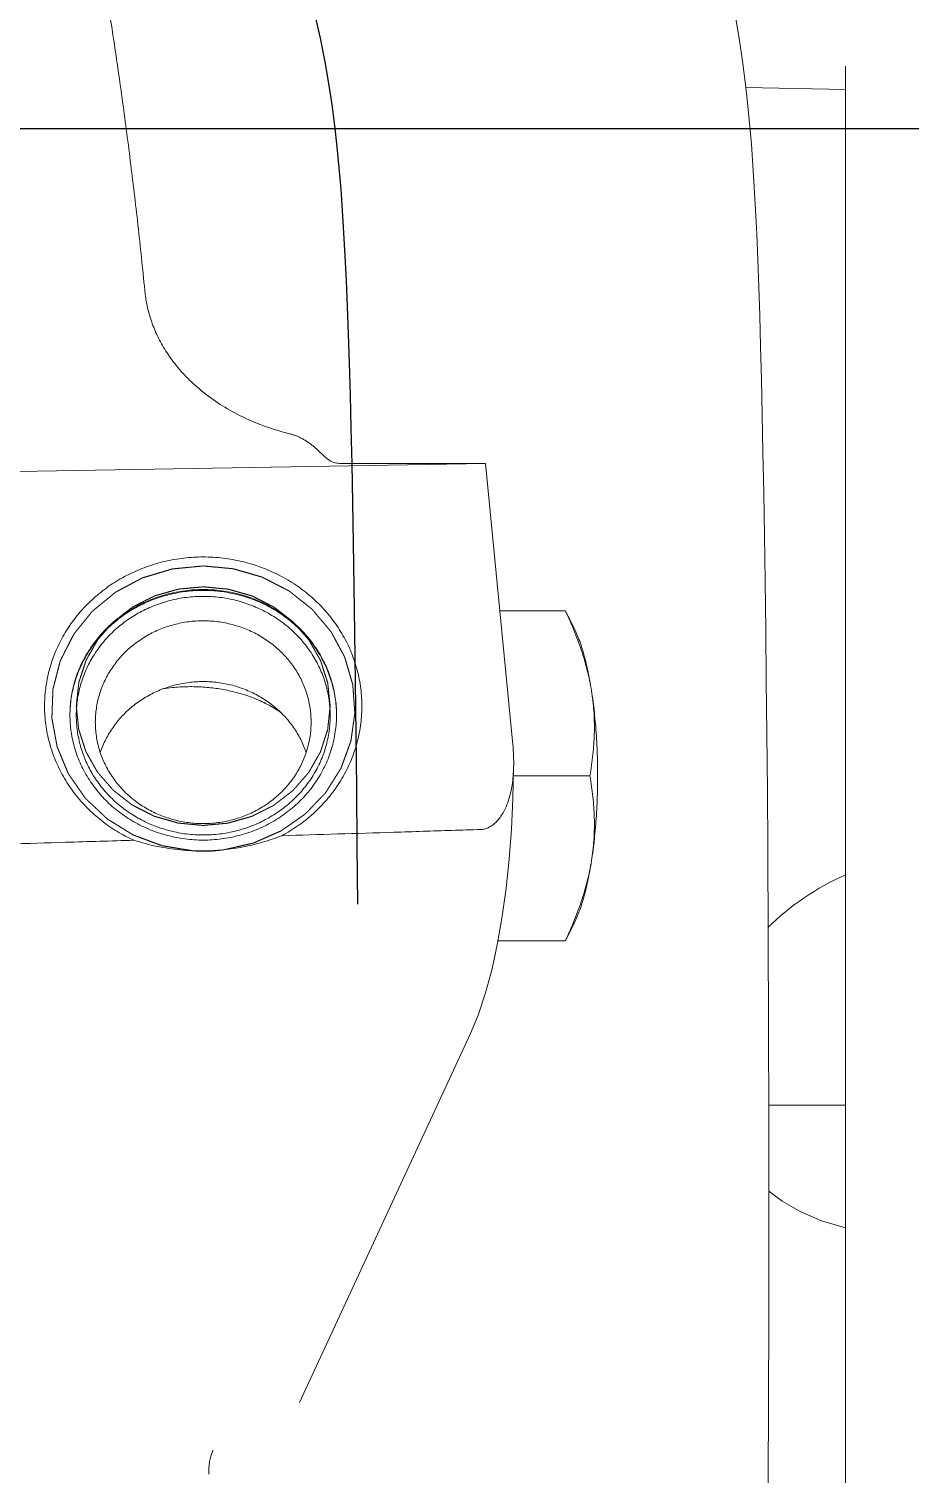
# Model space of a CAD drawing. Header units: millimetres. Extents: x 156850 to 204135, y 56350 to 74150.
# Drawn here: x 158245.2 to 158279.4, y 62945.1 to 63001.1 of the extents above; entities that cross this region are included whole.
import ezdxf

# ---------------------------------------------------------------- set-up
doc = ezdxf.new("R2010")
doc.units = ezdxf.units.MM
doc.header["$LTSCALE"] = 150
doc.linetypes.add('X-2F-PLAN$0$HIDDEN', pattern=[0.375, 0.25, -0.125])
doc.layers.add('-----33 Equipment', color=5, linetype='Continuous')

# ---------------------------------------------------------------- blocks, each defined once
blk = doc.blocks.new('X-2F-PLAN$0$1')
at = {"color": 0, "linetype": 'Continuous', "lineweight": 0}
for p, q in [((3756.57, 3270.918), (3756.904, 3251.79)), ((3717.727, 3262.522), (3717.939, 3262.519)), ((3718.649, 3262.355), (3718.649, 3262.355)), ((3720.499, 3258.997), (3720.5, 3258.997)), ((3734.801, 3252.371), (3720.501, 3258.997)), ((3756.904, 3251.79), (3756.904, 3257.44)), ((3746.134, 3250.74), (3756.904, 3251.79)), ((3738.397, 3251.306), (3738.397, 3248.695)), ((3751.192, 3251.233), (3751.192, 3248.695)), ((3744.795, 3250.705), (3744.795, 3247.739)), ((3738.396, 3248.692), (3739.128, 3248.331)), ((3751.194, 3248.692), (3750.462, 3248.331)), ((3771.401, 3237.837), (3771.469, 3241.691)), ((3732.025, 3237.837), (3732.032, 3240.806)), ((3713.331, 3237.837), (3772.3, 3237.837))]:
    blk.add_line(p, q, dxfattribs=at)
for points in [[(3717.939, 3262.519), (3718.209, 3262.487), (3718.428, 3262.436), (3718.591, 3262.38), (3718.649, 3262.355)], [(3734.799, 3252.371), (3735.516, 3252.074), (3736.385, 3251.785), (3737.317, 3251.536), (3738.306, 3251.322), (3739.347, 3251.141), (3740.435, 3250.991), (3741.562, 3250.871), (3742.721, 3250.783), (3743.901, 3250.725), (3745.093, 3250.698), (3745.266, 3250.697)], [(3741.994, 3240.846), (3744.208, 3240.861), (3746.403, 3240.88), (3748.492, 3240.902), (3750.47, 3240.925), (3752.342, 3240.949), (3754.103, 3240.976), (3755.762, 3241.003), (3757.32, 3241.032), (3758.783, 3241.061), (3760.153, 3241.093), (3761.433, 3241.126), (3762.631, 3241.16), (3763.752, 3241.196), (3764.803, 3241.235), (3765.792, 3241.276), (3766.723, 3241.32), (3767.607, 3241.368), (3768.454, 3241.421), (3769.276, 3241.481), (3770.087, 3241.548), (3770.894, 3241.626), (3771.697, 3241.717), (3772.498, 3241.822), (3773.3, 3241.943), (3774.132, 3242.088)], [(3713.395, 3240.871), (3715.795, 3240.849), (3720.063, 3240.821), (3724.265, 3240.805), (3728.274, 3240.801)], [(3727.271, 3237.837), (3727.545, 3238.762), (3727.892, 3239.56), (3728.311, 3240.285), (3728.691, 3240.802)], [(3728.274, 3240.801), (3731.537, 3240.805), (3735.053, 3240.813), (3738.617, 3240.827), (3741.994, 3240.846)]]:
    blk.add_lwpolyline(points, dxfattribs=at)
blk.add_arc((3731.927, 3233.9), 9.843, 23.5782, 44.8252, dxfattribs=at)
for points, start_tangent, end_tangent in [([(3742.296, 3265.424), (3742.216, 3268.069), (3742.15, 3270.295)], (-0.030203, 0.999544), (-0.029759, 0.999557)), ([(3753.275, 3262.734), (3753.231, 3263.484), (3753.103, 3264.222), (3752.89, 3264.939), (3752.597, 3265.623), (3752.228, 3266.263), (3751.788, 3266.851), (3751.285, 3267.378), (3750.724, 3267.835), (3750.116, 3268.216), (3749.468, 3268.515), (3748.791, 3268.728), (3748.095, 3268.852), (3747.389, 3268.884), (3746.685, 3268.825), (3745.994, 3268.674), (3745.324, 3268.435), (3744.687, 3268.111), (3744.092, 3267.707), (3743.548, 3267.229), (3743.062, 3266.683), (3742.643, 3266.079), (3742.296, 3265.424)], (0, 1), (-0.415697, -0.909503)), ([(3742.302, 3262.734), (3742.347, 3263.437), (3742.482, 3264.128), (3742.704, 3264.792), (3743.009, 3265.418), (3743.391, 3265.995), (3743.843, 3266.51), (3744.357, 3266.955), (3744.923, 3267.322), (3745.531, 3267.603), (3746.169, 3267.793), (3746.826, 3267.889), (3747.157, 3267.901)], (0, 1), (1, 0)), ([(3747.493, 3267.639), (3747.124, 3267.655), (3746.52, 3267.613), (3745.927, 3267.487), (3745.354, 3267.28), (3744.811, 3266.995), (3744.308, 3266.638), (3743.854, 3266.213), (3743.455, 3265.729), (3743.119, 3265.194), (3742.851, 3264.617), (3742.657, 3264.007), (3742.539, 3263.376), (3742.499, 3262.734)], (-0.996386, 0.084944), (0, -1)), ([(3747.157, 3267.901), (3747.489, 3267.889), (3748.145, 3267.793), (3748.783, 3267.603), (3749.391, 3267.322), (3749.958, 3266.955), (3750.472, 3266.51), (3750.924, 3265.995), (3751.306, 3265.418), (3751.611, 3264.792), (3751.833, 3264.128), (3751.968, 3263.437), (3752.013, 3262.734)], (1, 0), (0, -1)), ([(3751.979, 3262.734), (3751.941, 3263.381), (3751.827, 3264.019), (3751.638, 3264.636), (3751.379, 3265.223), (3751.052, 3265.771), (3750.663, 3266.271), (3750.219, 3266.715), (3749.725, 3267.096), (3749.191, 3267.409), (3748.624, 3267.648), (3748.034, 3267.809), (3747.429, 3267.891), (3747.157, 3267.901)], (0, 1), (-0.999973, 0.007387)), ([(3751.748, 3262.734), (3751.709, 3263.376), (3751.591, 3264.007), (3751.396, 3264.617), (3751.129, 3265.194), (3750.793, 3265.729), (3750.394, 3266.213), (3749.939, 3266.638), (3749.436, 3266.995), (3748.893, 3267.28), (3748.321, 3267.487), (3747.727, 3267.613), (3747.493, 3267.639)], (0, 1), (-0.996386, 0.084944)), ([(3782.391, 3267.842), (3780.253, 3267.403), (3778.047, 3266.986), (3775.778, 3266.593), (3773.449, 3266.224), (3771.064, 3265.879), (3768.628, 3265.56), (3766.143, 3265.266), (3763.615, 3264.999)], (-0.977851, -0.209304), (-0.995068, -0.099192)), ([(3746.871, 3266.917), (3746.603, 3266.907), (3746.071, 3266.829), (3745.691, 3266.723)], (-1, 0), (-0.948188, -0.317709)), ([(3750.802, 3262.734), (3750.765, 3263.303), (3750.656, 3263.862), (3750.477, 3264.4), (3750.23, 3264.907), (3749.92, 3265.373), (3749.554, 3265.791), (3749.138, 3266.151), (3748.68, 3266.448), (3748.188, 3266.675), (3747.671, 3266.829), (3747.139, 3266.907), (3746.871, 3266.917)], (0, 1), (-1, 0)), ([(3745.691, 3266.723), (3745.555, 3266.675), (3745.063, 3266.448), (3744.604, 3266.151), (3744.188, 3265.791), (3743.822, 3265.373), (3743.513, 3264.907), (3743.266, 3264.4), (3743.086, 3263.862), (3742.977, 3263.303), (3742.94, 3262.734)], (-0.948188, -0.317709), (0, -1)), ([(3748.446, 3262.734), (3748.409, 3263.303), (3748.3, 3263.862), (3748.12, 3264.4), (3747.873, 3264.907), (3747.564, 3265.373), (3747.198, 3265.791), (3746.782, 3266.151), (3746.323, 3266.448), (3745.831, 3266.675), (3745.695, 3266.723)], (0, 1), (-0.948188, 0.317709)), ([(3741.89, 3263.161), (3741.922, 3263.621), (3742.059, 3264.524), (3742.296, 3265.424)], (0.043063, 0.999072), (0.304764, 0.952428)), ([(3758.058, 3259.398), (3758.234, 3260.027), (3758.478, 3260.699), (3758.81, 3261.417), (3759.25, 3262.166), (3759.776, 3262.871), (3760.333, 3263.461), (3760.903, 3263.938), (3761.474, 3264.313), (3762.04, 3264.597), (3762.597, 3264.801), (3763.143, 3264.933)], (0.23432, 0.972159), (0.983836, 0.179073)), ([(3763.143, 3264.933), (3763.379, 3264.971), (3763.615, 3264.999)], (0.983853, 0.178978), (0.995068, 0.099193)), ([(3748.233, 3262.734), (3748.248, 3263.316), (3748.211, 3263.928), (3748.158, 3264.309)], (0.066471, 0.997788), (-0.166467, 0.986047)), ([(3741.882, 3262.734), (3741.89, 3263.161)], (-0.007496, 0.999972), (0.043063, 0.999072)), ([(3741.924, 3261.958), (3741.882, 3262.734)], (-0.099305, 0.995057), (-0.007496, 0.999972)), ([(3742.302, 3262.734), (3742.347, 3262.03), (3742.482, 3261.339), (3742.704, 3260.675), (3743.009, 3260.049), (3743.391, 3259.473), (3743.843, 3258.957), (3744.357, 3258.512), (3744.923, 3258.146), (3745.531, 3257.865), (3746.169, 3257.674), (3746.826, 3257.578), (3747.157, 3257.566)], (0, -1), (1, 0)), ([(3742.471, 3259.69), (3742.866, 3259.047), (3743.334, 3258.462), (3743.867, 3257.944), (3744.456, 3257.5), (3745.092, 3257.138), (3745.766, 3256.863), (3746.467, 3256.68), (3747.184, 3256.591), (3747.906, 3256.598), (3748.621, 3256.7), (3749.319, 3256.897), (3749.989, 3257.184), (3750.619, 3257.558), (3751.201, 3258.013), (3751.725, 3258.542), (3752.183, 3259.135), (3752.567, 3259.785), (3752.873, 3260.481), (3753.095, 3261.212), (3753.229, 3261.967), (3753.275, 3262.734)], (0.471745, -0.881735), (0, 1)), ([(3747.493, 3257.828), (3747.124, 3257.812), (3746.52, 3257.854), (3745.927, 3257.98), (3745.354, 3258.187), (3744.811, 3258.472), (3744.308, 3258.829), (3743.854, 3259.254), (3743.455, 3259.738), (3743.119, 3260.273), (3742.851, 3260.85), (3742.657, 3261.46), (3742.539, 3262.091), (3742.499, 3262.734)], (-0.996386, -0.084944), (0, 1)), ([(3745.691, 3258.744), (3745.555, 3258.792), (3745.063, 3259.019), (3744.604, 3259.316), (3744.188, 3259.676), (3743.822, 3260.094), (3743.513, 3260.56), (3743.266, 3261.067), (3743.086, 3261.605), (3742.977, 3262.164), (3742.94, 3262.734)], (-0.948188, 0.317709), (0, 1)), ([(3748.446, 3262.734), (3748.409, 3262.164), (3748.3, 3261.605), (3748.12, 3261.067), (3747.873, 3260.56), (3747.564, 3260.094), (3747.198, 3259.676), (3746.782, 3259.316), (3746.323, 3259.019), (3745.831, 3258.792), (3745.695, 3258.744)], (0, -1), (-0.948188, -0.317709)), ([(3750.802, 3262.734), (3750.765, 3262.164), (3750.656, 3261.605), (3750.477, 3261.067), (3750.23, 3260.56), (3749.92, 3260.094), (3749.554, 3259.676), (3749.138, 3259.316), (3748.68, 3259.019), (3748.188, 3258.792), (3747.671, 3258.638), (3747.139, 3258.56), (3746.871, 3258.55)], (0, -1), (-1, 0)), ([(3747.157, 3257.566), (3747.489, 3257.578), (3748.145, 3257.674), (3748.783, 3257.865), (3749.391, 3258.146), (3749.958, 3258.512), (3750.472, 3258.957), (3750.924, 3259.473), (3751.306, 3260.049), (3751.611, 3260.675), (3751.833, 3261.339), (3751.968, 3262.03), (3752.013, 3262.734)], (1, 0), (0, 1)), ([(3751.979, 3262.734), (3751.941, 3262.086), (3751.827, 3261.449), (3751.638, 3260.831), (3751.379, 3260.244), (3751.052, 3259.696), (3750.663, 3259.196), (3750.219, 3258.752), (3749.725, 3258.371), (3749.191, 3258.058), (3748.624, 3257.819), (3748.034, 3257.658), (3747.429, 3257.576), (3747.157, 3257.566)], (0, -1), (-0.999973, -0.007387)), ([(3747.235, 3259.705), (3747.374, 3259.918), (3747.663, 3260.449), (3747.891, 3261.01), (3748.059, 3261.585), (3748.172, 3262.165), (3748.233, 3262.734)], (0.570483, 0.821309), (0.066471, 0.997788)), ([(3751.748, 3262.734), (3751.709, 3262.091), (3751.591, 3261.46), (3751.396, 3260.85), (3751.129, 3260.273), (3750.793, 3259.738), (3750.394, 3259.254), (3749.939, 3258.829), (3749.436, 3258.472), (3748.893, 3258.187), (3748.321, 3257.98), (3747.727, 3257.854), (3747.493, 3257.828)], (0, -1), (-0.996386, -0.084944)), ([(3741.925, 3261.947), (3741.924, 3261.958)], (-0.10063, 0.994924), (-0.099305, 0.995057)), ([(3742.471, 3259.69), (3742.218, 3260.433), (3742.036, 3261.19), (3741.925, 3261.947)], (-0.363472, 0.931605), (-0.10063, 0.994924)), ([(3742.605, 3255.339), (3742.538, 3257.509), (3742.471, 3259.69)], (-0.031221, 0.999512), (-0.030764, 0.999527)), ([(3757.255, 3258.125), (3757.353, 3258.222), (3757.451, 3258.326), (3757.546, 3258.434), (3757.636, 3258.547), (3757.72, 3258.665), (3757.798, 3258.785), (3757.867, 3258.907), (3757.928, 3259.029), (3757.98, 3259.151), (3758.023, 3259.274), (3758.058, 3259.398)], (0.722268, 0.691614), (0.234317, 0.97216)), ([(3746.871, 3258.55), (3746.603, 3258.56), (3746.071, 3258.638), (3745.691, 3258.744)], (-1, 0), (-0.948188, 0.317709)), ([(3757.255, 3258.125), (3757.06, 3257.9), (3756.943, 3257.671), (3756.904, 3257.44)], (-0.72224, -0.691642), (0.003003, -0.999995)), ([(3742.711, 3251.975), (3742.676, 3253.094), (3742.641, 3254.215), (3742.605, 3255.339)], (-0.031595, 0.999501), (-0.031221, 0.999512)), ([(3745.266, 3250.697), (3745.255, 3250.697), (3744.871, 3250.711), (3744.524, 3250.747), (3744.21, 3250.801), (3743.927, 3250.873), (3743.676, 3250.959), (3743.456, 3251.058), (3743.266, 3251.167), (3743.104, 3251.285), (3742.968, 3251.413), (3742.858, 3251.55), (3742.779, 3251.692), (3742.73, 3251.836), (3742.711, 3251.975)], (-0.999983, 0.005808), (-0.031595, 0.999501)), ([(3746.134, 3250.74), (3745.675, 3250.706), (3745.266, 3250.697)], (-0.995278, -0.097065), (-0.999983, 0.005808)), ([(3741.596, 3247.665), (3740.81, 3247.818), (3740.022, 3248.042), (3739.219, 3248.335), (3738.397, 3248.695)], (-0.989019, 0.147788), (-0.904534, 0.426401)), ([(3751.192, 3248.695), (3750.371, 3248.335), (3749.568, 3248.042), (3748.78, 3247.818), (3747.994, 3247.665)], (-0.904534, -0.426401), (-0.989019, -0.147788)), ([(3741.596, 3247.665), (3740.807, 3247.804), (3740.106, 3247.973), (3739.509, 3248.166), (3739.128, 3248.331)], (-0.989019, 0.147788), (-0.896193, 0.443664)), ([(3750.462, 3248.331), (3750.08, 3248.166), (3749.484, 3247.973), (3748.783, 3247.805), (3747.994, 3247.665)], (-0.896193, -0.443664), (-0.989019, -0.147788)), ([(3744.795, 3247.739), (3743.973, 3247.625), (3743.17, 3247.571), (3742.382, 3247.583), (3741.596, 3247.665)], (-0.985438, -0.170033), (-0.989019, 0.147788)), ([(3747.994, 3247.665), (3747.132, 3247.558), (3746.219, 3247.485), (3745.273, 3247.448), (3744.317, 3247.448), (3743.371, 3247.485), (3742.458, 3247.558), (3741.596, 3247.665)], (-0.989019, -0.147788), (-0.989019, 0.147788)), ([(3747.994, 3247.665), (3747.207, 3247.583), (3746.419, 3247.571), (3745.616, 3247.625), (3744.795, 3247.739)], (-0.989019, -0.147788), (-0.985438, 0.170033))]:
    blk.add_spline(points, degree=3, dxfattribs=dict(at, start_tangent=start_tangent, end_tangent=end_tangent))
at = {"color": 0, "linetype": 'X-2F-PLAN$0$HIDDEN', "lineweight": 0}
for points, start_tangent, end_tangent in [([(3741.89, 3263.161, 730.575), (3741.935, 3263.436, 730.558), (3741.98, 3263.71, 730.542), (3742.003, 3263.847, 730.534), (3742.026, 3263.984, 730.525), (3742.048, 3264.121, 730.517), (3742.06, 3264.19, 730.513), (3742.065, 3264.224, 730.511), (3742.071, 3264.259, 730.509), (3742.077, 3264.293, 730.507), (3742.08, 3264.31, 730.506), (3742.082, 3264.327, 730.505), (3742.088, 3264.344, 730.503), (3742.094, 3264.36, 730.501), (3742.106, 3264.393, 730.496), (3742.131, 3264.459, 730.487), (3742.155, 3264.525, 730.478), (3742.18, 3264.591, 730.469), (3742.204, 3264.657, 730.46), (3742.254, 3264.788, 730.442), (3742.303, 3264.92, 730.424), (3742.352, 3265.052, 730.407), (3742.401, 3265.183, 730.389), (3742.426, 3265.249, 730.38), (3742.45, 3265.315, 730.371), (3742.462, 3265.348, 730.366), (3742.475, 3265.381, 730.362), (3742.487, 3265.414, 730.357), (3742.493, 3265.43, 730.355), (3742.499, 3265.447, 730.353), (3742.502, 3265.455, 730.352), (3742.507, 3265.462, 730.35), (3742.516, 3265.477, 730.347), (3742.534, 3265.506, 730.34), (3742.57, 3265.564, 730.327), (3742.606, 3265.622, 730.314), (3742.642, 3265.68, 730.301), (3742.714, 3265.797, 730.275), (3742.786, 3265.913, 730.249), (3742.858, 3266.029, 730.222), (3742.93, 3266.146, 730.196), (3743.002, 3266.262, 730.17), (3743.038, 3266.32, 730.157), (3743.074, 3266.378, 730.144), (3743.092, 3266.407, 730.137), (3743.101, 3266.422, 730.134), (3743.11, 3266.436, 730.131), (3743.119, 3266.451, 730.127), (3743.131, 3266.463, 730.123), (3743.155, 3266.488, 730.114), (3743.202, 3266.538, 730.097), (3743.249, 3266.588, 730.08), (3743.296, 3266.638, 730.063), (3743.343, 3266.688, 730.046), (3743.437, 3266.788, 730.011), (3743.532, 3266.888, 729.977), (3743.626, 3266.988, 729.943), (3743.72, 3267.088, 729.909), (3743.767, 3267.138, 729.891), (3743.814, 3267.189, 729.874), (3743.862, 3267.239, 729.857), (3743.885, 3267.264, 729.848), (3743.909, 3267.289, 729.84), (3743.915, 3267.295, 729.838), (3743.921, 3267.301, 729.836), (3743.927, 3267.306, 729.833), (3743.934, 3267.311, 729.831), (3743.948, 3267.321, 729.826), (3743.962, 3267.33, 729.82), (3744.018, 3267.369, 729.8), (3744.129, 3267.446, 729.76), (3744.241, 3267.524, 729.719), (3744.352, 3267.601, 729.678), (3744.464, 3267.679, 729.638), (3744.575, 3267.756, 729.597), (3744.687, 3267.834, 729.557), (3744.743, 3267.872, 729.536), (3744.798, 3267.911, 729.516), (3744.826, 3267.93, 729.506), (3744.854, 3267.95, 729.496), (3744.868, 3267.959, 729.491), (3744.875, 3267.964, 729.488), (3744.883, 3267.967, 729.485), (3744.898, 3267.973, 729.48), (3744.913, 3267.98, 729.474), (3744.974, 3268.005, 729.452), (3745.035, 3268.031, 729.43), (3745.096, 3268.056, 729.408), (3745.157, 3268.081, 729.386), (3745.279, 3268.132, 729.341), (3745.401, 3268.183, 729.297), (3745.523, 3268.234, 729.253), (3745.644, 3268.285, 729.208), (3745.705, 3268.31, 729.186), (3745.766, 3268.336, 729.164), (3745.827, 3268.361, 729.142), (3745.858, 3268.374, 729.131), (3745.888, 3268.387, 729.12), (3745.919, 3268.398, 729.108), (3745.935, 3268.401, 729.102), (3745.952, 3268.404, 729.096), (3745.985, 3268.41, 729.084), (3746.017, 3268.416, 729.072), (3746.149, 3268.44, 729.025), (3746.28, 3268.464, 728.977), (3746.411, 3268.488, 728.929), (3746.542, 3268.512, 728.881), (3746.674, 3268.536, 728.834), (3746.805, 3268.56, 728.786), (3746.87, 3268.572, 728.762), (3746.936, 3268.584, 728.738), (3746.969, 3268.59, 728.726), (3747.002, 3268.596, 728.714), (3747.018, 3268.599, 728.708), (3747.034, 3268.601, 728.702), (3747.043, 3268.601, 728.699), (3747.051, 3268.601, 728.696), (3747.067, 3268.6, 728.69), (3747.1, 3268.599, 728.678), (3747.132, 3268.598, 728.667), (3747.198, 3268.595, 728.643), (3747.263, 3268.593, 728.619), (3747.329, 3268.59, 728.595), (3747.46, 3268.586, 728.548), (3747.59, 3268.581, 728.5), (3747.721, 3268.576, 728.452), (3747.852, 3268.571, 728.405), (3747.917, 3268.569, 728.381), (3747.983, 3268.567, 728.357), (3748.048, 3268.564, 728.333), (3748.081, 3268.563, 728.321), (3748.114, 3268.562, 728.309), (3748.13, 3268.561, 728.304), (3748.138, 3268.561, 728.301), (3748.146, 3268.561, 728.298), (3748.162, 3268.557, 728.292), (3748.179, 3268.553, 728.286), (3748.211, 3268.544, 728.274), (3748.243, 3268.536, 728.262), (3748.308, 3268.519, 728.239), (3748.373, 3268.502, 728.215), (3748.502, 3268.469, 728.168), (3748.631, 3268.435, 728.121), (3748.761, 3268.402, 728.074), (3748.89, 3268.369, 728.027), (3749.02, 3268.335, 727.98), (3749.149, 3268.302, 727.933), (3749.181, 3268.293, 727.921), (3749.214, 3268.285, 727.909), (3749.23, 3268.281, 727.903), (3749.246, 3268.276, 727.897), (3749.276, 3268.263, 727.886), (3749.306, 3268.247, 727.875), (3749.337, 3268.232, 727.864), (3749.397, 3268.202, 727.842), (3749.457, 3268.171, 727.821), (3749.517, 3268.141, 727.799), (3749.637, 3268.08, 727.755), (3749.757, 3268.019, 727.711), (3749.877, 3267.958, 727.667), (3749.998, 3267.897, 727.624), (3750.058, 3267.867, 727.602), (3750.118, 3267.836, 727.58), (3750.178, 3267.806, 727.558), (3750.238, 3267.775, 727.536), (3750.253, 3267.768, 727.531), (3750.268, 3267.76, 727.525), (3750.276, 3267.756, 727.523), (3750.282, 3267.751, 727.52), (3750.295, 3267.741, 727.515), (3750.322, 3267.72, 727.506), (3750.348, 3267.699, 727.496), (3750.4, 3267.657, 727.477), (3750.452, 3267.615, 727.458), (3750.556, 3267.53, 727.42), (3750.661, 3267.446, 727.382), (3750.765, 3267.362, 727.345), (3750.869, 3267.278, 727.307), (3750.973, 3267.194, 727.269), (3751.078, 3267.11, 727.231), (3751.13, 3267.068, 727.212), (3751.143, 3267.057, 727.207), (3751.156, 3267.047, 727.202), (3751.162, 3267.041, 727.2), (3751.169, 3267.036, 727.197), (3751.174, 3267.029, 727.195), (3751.18, 3267.022, 727.193), (3751.202, 3266.996, 727.186), (3751.224, 3266.969, 727.178), (3751.267, 3266.916, 727.162), (3751.311, 3266.862, 727.146), (3751.355, 3266.809, 727.13), (3751.443, 3266.702, 727.098), (3751.53, 3266.596, 727.066), (3751.618, 3266.489, 727.034), (3751.705, 3266.382, 727.002), (3751.749, 3266.329, 726.986), (3751.793, 3266.275, 726.97), (3751.837, 3266.222, 726.954), (3751.88, 3266.169, 726.938), (3751.902, 3266.142, 726.931), (3751.913, 3266.129, 726.927), (3751.922, 3266.114, 726.923), (3751.93, 3266.099, 726.92), (3751.938, 3266.084, 726.918), (3751.954, 3266.053, 726.912), (3751.986, 3265.993, 726.9), (3752.018, 3265.932, 726.888), (3752.083, 3265.811, 726.865), (3752.147, 3265.689, 726.841), (3752.211, 3265.568, 726.818), (3752.276, 3265.447, 726.795), (3752.34, 3265.325, 726.771), (3752.372, 3265.265, 726.76), (3752.404, 3265.204, 726.748), (3752.436, 3265.143, 726.736), (3752.452, 3265.113, 726.73), (3752.46, 3265.098, 726.727), (3752.464, 3265.09, 726.726), (3752.467, 3265.082, 726.725), (3752.472, 3265.065, 726.723), (3752.477, 3265.048, 726.721), (3752.487, 3265.014, 726.718), (3752.497, 3264.981, 726.714), (3752.507, 3264.947, 726.71), (3752.528, 3264.879, 726.703), (3752.548, 3264.812, 726.695), (3752.589, 3264.677, 726.681), (3752.629, 3264.542, 726.666), (3752.67, 3264.407, 726.651), (3752.71, 3264.272, 726.636), (3752.73, 3264.205, 726.629), (3752.751, 3264.137, 726.622), (3752.771, 3264.07, 726.614), (3752.791, 3264.002, 726.607), (3752.801, 3263.968, 726.603), (3752.807, 3263.952, 726.601), (3752.811, 3263.935, 726.6), (3752.812, 3263.917, 726.599), (3752.814, 3263.899, 726.599), (3752.818, 3263.864, 726.597), (3752.821, 3263.829, 726.596), (3752.824, 3263.793, 726.595), (3752.831, 3263.723, 726.592), (3752.845, 3263.581, 726.587), (3752.859, 3263.44, 726.582), (3752.873, 3263.299, 726.577), (3752.9, 3263.016, 726.567), (3752.928, 3262.734, 726.557)], (0.162681, 0.9849, -0.059211), (0.096843, -0.994675, -0.035248)), ([(3752.118, 3262.734, 727.14), (3752.096, 3262.973, 727.148), (3752.085, 3263.092, 727.152), (3752.074, 3263.212, 727.156), (3752.063, 3263.331, 727.16), (3752.052, 3263.45, 727.164), (3752.047, 3263.51, 727.166), (3752.041, 3263.57, 727.168), (3752.039, 3263.6, 727.169), (3752.036, 3263.63, 727.17), (3752.033, 3263.66, 727.171), (3752.032, 3263.675, 727.171), (3752.03, 3263.689, 727.172), (3752.026, 3263.704, 727.173), (3752.022, 3263.718, 727.175), (3752.014, 3263.747, 727.178), (3752.006, 3263.776, 727.181), (3751.998, 3263.804, 727.184), (3751.981, 3263.862, 727.19), (3751.965, 3263.919, 727.196), (3751.933, 3264.034, 727.208), (3751.9, 3264.149, 727.219), (3751.867, 3264.264, 727.231), (3751.835, 3264.379, 727.243), (3751.818, 3264.437, 727.249), (3751.802, 3264.494, 727.255), (3751.794, 3264.523, 727.258), (3751.786, 3264.551, 727.261), (3751.778, 3264.58, 727.264), (3751.774, 3264.595, 727.265), (3751.769, 3264.609, 727.267), (3751.763, 3264.622, 727.269), (3751.756, 3264.635, 727.272), (3751.743, 3264.662, 727.277), (3751.73, 3264.688, 727.281), (3751.717, 3264.715, 727.286), (3751.69, 3264.768, 727.296), (3751.664, 3264.821, 727.305), (3751.611, 3264.927, 727.325), (3751.558, 3265.033, 727.344), (3751.505, 3265.139, 727.363), (3751.452, 3265.245, 727.383), (3751.425, 3265.298, 727.392), (3751.399, 3265.351, 727.402), (3751.386, 3265.377, 727.407), (3751.372, 3265.404, 727.411), (3751.359, 3265.43, 727.416), (3751.352, 3265.444, 727.419), (3751.349, 3265.45, 727.42), (3751.346, 3265.457, 727.421), (3751.341, 3265.463, 727.423), (3751.337, 3265.469, 727.424), (3751.328, 3265.481, 727.428), (3751.309, 3265.504, 727.434), (3751.291, 3265.528, 727.441), (3751.273, 3265.552, 727.448), (3751.237, 3265.599, 727.461), (3751.2, 3265.646, 727.474), (3751.128, 3265.741, 727.501), (3751.055, 3265.835, 727.527), (3750.982, 3265.93, 727.553), (3750.909, 3266.024, 727.58), (3750.873, 3266.072, 727.593), (3750.837, 3266.119, 727.606), (3750.819, 3266.142, 727.613), (3750.8, 3266.166, 727.62), (3750.782, 3266.19, 727.626), (3750.773, 3266.202, 727.63), (3750.768, 3266.208, 727.631), (3750.764, 3266.213, 727.633), (3750.759, 3266.218, 727.635), (3750.753, 3266.223, 727.637), (3750.742, 3266.232, 727.641), (3750.72, 3266.252, 727.649), (3750.699, 3266.271, 727.657), (3750.677, 3266.29, 727.665), (3750.633, 3266.328, 727.68), (3750.59, 3266.366, 727.696), (3750.502, 3266.442, 727.728), (3750.415, 3266.518, 727.76), (3750.328, 3266.594, 727.792), (3750.241, 3266.671, 727.823), (3750.197, 3266.709, 727.839), (3750.154, 3266.747, 727.855), (3750.132, 3266.766, 727.863), (3750.11, 3266.785, 727.871), (3750.088, 3266.804, 727.879), (3750.077, 3266.814, 727.883), (3750.067, 3266.823, 727.887), (3750.054, 3266.83, 727.891), (3750.042, 3266.837, 727.896), (3750.017, 3266.851, 727.905), (3749.992, 3266.866, 727.914), (3749.967, 3266.88, 727.923), (3749.917, 3266.908, 727.941), (3749.868, 3266.937, 727.959), (3749.768, 3266.993, 727.995), (3749.669, 3267.05, 728.031), (3749.569, 3267.107, 728.068), (3749.47, 3267.163, 728.104), (3749.42, 3267.192, 728.122), (3749.371, 3267.22, 728.14), (3749.346, 3267.234, 728.149), (3749.321, 3267.249, 728.158), (3749.296, 3267.263, 728.167), (3749.284, 3267.27, 728.172), (3749.271, 3267.277, 728.176), (3749.258, 3267.281, 728.181), (3749.244, 3267.286, 728.186), (3749.217, 3267.294, 728.196), (3749.19, 3267.303, 728.206), (3749.163, 3267.312, 728.215), (3749.109, 3267.33, 728.235), (3749.055, 3267.347, 728.255), (3748.947, 3267.382, 728.294), (3748.84, 3267.417, 728.333), (3748.732, 3267.452, 728.373), (3748.624, 3267.488, 728.412), (3748.57, 3267.505, 728.431), (3748.516, 3267.523, 728.451), (3748.489, 3267.531, 728.461), (3748.462, 3267.54, 728.471), (3748.435, 3267.549, 728.481), (3748.422, 3267.553, 728.485), (3748.415, 3267.556, 728.488), (3748.408, 3267.558, 728.49), (3748.401, 3267.558, 728.493), (3748.394, 3267.559, 728.496), (3748.379, 3267.561, 728.501), (3748.351, 3267.564, 728.511), (3748.322, 3267.567, 728.522), (3748.294, 3267.57, 728.532), (3748.237, 3267.576, 728.553), (3748.18, 3267.582, 728.574), (3748.065, 3267.594, 728.615), (3747.951, 3267.606, 728.657), (3747.837, 3267.618, 728.698), (3747.722, 3267.631, 728.74), (3747.665, 3267.637, 728.761), (3747.608, 3267.643, 728.781), (3747.58, 3267.646, 728.792), (3747.551, 3267.649, 728.802), (3747.523, 3267.652, 728.813), (3747.508, 3267.653, 728.818), (3747.501, 3267.654, 728.82), (3747.494, 3267.655, 728.823), (3747.487, 3267.654, 728.826), (3747.48, 3267.653, 728.828), (3747.466, 3267.652, 728.833), (3747.438, 3267.649, 728.843), (3747.41, 3267.646, 728.854), (3747.382, 3267.643, 728.864), (3747.326, 3267.637, 728.884), (3747.269, 3267.631, 728.905), (3747.157, 3267.62, 728.946), (3747.045, 3267.608, 728.987), (3746.933, 3267.596, 729.027), (3746.82, 3267.585, 729.068), (3746.764, 3267.579, 729.089), (3746.708, 3267.573, 729.109), (3746.68, 3267.57, 729.119), (3746.652, 3267.567, 729.13), (3746.624, 3267.564, 729.14), (3746.61, 3267.563, 729.145), (3746.596, 3267.561, 729.15), (3746.582, 3267.557, 729.155), (3746.569, 3267.552, 729.16), (3746.542, 3267.544, 729.17), (3746.515, 3267.535, 729.179), (3746.488, 3267.526, 729.189), (3746.434, 3267.509, 729.209), (3746.38, 3267.492, 729.229), (3746.272, 3267.457, 729.268), (3746.164, 3267.422, 729.307), (3746.056, 3267.388, 729.347), (3745.948, 3267.353, 729.386), (3745.894, 3267.336, 729.405), (3745.84, 3267.318, 729.425), (3745.813, 3267.31, 729.435), (3745.786, 3267.301, 729.445), (3745.759, 3267.292, 729.455), (3745.745, 3267.288, 729.46), (3745.732, 3267.283, 729.464), (3745.719, 3267.276, 729.469), (3745.707, 3267.269, 729.474), (3745.682, 3267.255, 729.483), (3745.657, 3267.241, 729.492), (3745.632, 3267.227, 729.501), (3745.582, 3267.199, 729.519), (3745.532, 3267.171, 729.537), (3745.433, 3267.114, 729.573), (3745.333, 3267.058, 729.609), (3745.234, 3267.002, 729.646), (3745.134, 3266.945, 729.682), (3745.084, 3266.917, 729.7), (3745.034, 3266.889, 729.718), (3745.01, 3266.875, 729.727), (3744.985, 3266.861, 729.736), (3744.96, 3266.847, 729.745), (3744.947, 3266.84, 729.75), (3744.941, 3266.836, 729.752), (3744.935, 3266.833, 729.754), (3744.929, 3266.828, 729.757), (3744.924, 3266.823, 729.759), (3744.913, 3266.813, 729.763), (3744.89, 3266.794, 729.771), (3744.868, 3266.775, 729.779), (3744.846, 3266.755, 729.787), (3744.802, 3266.716, 729.803), (3744.757, 3266.678, 729.819), (3744.668, 3266.6, 729.852), (3744.579, 3266.523, 729.884), (3744.491, 3266.446, 729.916), (3744.402, 3266.368, 729.949), (3744.357, 3266.33, 729.965), (3744.313, 3266.291, 729.981), (3744.291, 3266.271, 729.989), (3744.268, 3266.252, 729.997), (3744.246, 3266.233, 730.005), (3744.235, 3266.223, 730.009), (3744.23, 3266.218, 730.011), (3744.224, 3266.213, 730.013), (3744.219, 3266.208, 730.015), (3744.215, 3266.202, 730.016), (3744.206, 3266.19, 730.02), (3744.188, 3266.167, 730.026), (3744.17, 3266.144, 730.033), (3744.152, 3266.121, 730.039), (3744.117, 3266.074, 730.052), (3744.081, 3266.028, 730.065), (3744.009, 3265.935, 730.091), (3743.938, 3265.842, 730.117), (3743.866, 3265.75, 730.144), (3743.794, 3265.657, 730.17), (3743.759, 3265.61, 730.183), (3743.723, 3265.564, 730.196), (3743.705, 3265.541, 730.202), (3743.687, 3265.518, 730.209), (3743.669, 3265.494, 730.215), (3743.66, 3265.483, 730.218), (3743.651, 3265.471, 730.222), (3743.644, 3265.458, 730.224), (3743.638, 3265.445, 730.227), (3743.624, 3265.418, 730.231), (3743.611, 3265.392, 730.236), (3743.598, 3265.365, 730.241), (3743.571, 3265.313, 730.251), (3743.544, 3265.26, 730.261), (3743.491, 3265.154, 730.28), (3743.438, 3265.048, 730.299), (3743.385, 3264.942, 730.319), (3743.331, 3264.836, 730.338), (3743.305, 3264.783, 730.348), (3743.278, 3264.731, 730.358), (3743.265, 3264.704, 730.362), (3743.251, 3264.678, 730.367), (3743.238, 3264.651, 730.372), (3743.231, 3264.638, 730.375), (3743.225, 3264.625, 730.377), (3743.22, 3264.61, 730.378), (3743.216, 3264.596, 730.38), (3743.208, 3264.567, 730.383), (3743.2, 3264.539, 730.386), (3743.192, 3264.51, 730.389), (3743.175, 3264.453, 730.395), (3743.159, 3264.395, 730.401), (3743.126, 3264.28, 730.413), (3743.093, 3264.166, 730.425), (3743.06, 3264.051, 730.437), (3743.027, 3263.936, 730.449), (3743.01, 3263.879, 730.455), (3742.994, 3263.821, 730.461), (3742.985, 3263.792, 730.464), (3742.977, 3263.764, 730.467), (3742.969, 3263.735, 730.47), (3742.965, 3263.721, 730.472), (3742.963, 3263.713, 730.472), (3742.961, 3263.706, 730.473), (3742.96, 3263.699, 730.473), (3742.959, 3263.691, 730.474), (3742.958, 3263.676, 730.474), (3742.955, 3263.645, 730.475), (3742.952, 3263.615, 730.476), (3742.949, 3263.585, 730.477), (3742.944, 3263.524, 730.479), (3742.938, 3263.463, 730.481), (3742.927, 3263.342, 730.485), (3742.915, 3263.22, 730.49), (3742.904, 3263.098, 730.494), (3742.892, 3262.977, 730.498), (3742.869, 3262.734, 730.506)], (-0.091698, 0.995227, 0.033375), (-0.09333, -0.995056, 0.033969)), ([(3741.868, 3262.734, 730.561), (3741.874, 3262.947, 730.567), (3741.89, 3263.161, 730.575)], (0.00727, 0.999774, 0.019973), (0.092551, 0.994811, 0.042247)), ([(3741.925, 3261.947, 730.562), (3741.881, 3262.339, 730.558), (3741.868, 3262.734, 730.561)], (-0.149662, 0.988512, -0.021089), (0.00727, 0.999774, 0.019973)), ([(3752.928, 3262.734, 726.557), (3752.902, 3262.461, 726.567), (3752.877, 3262.189, 726.576), (3752.864, 3262.052, 726.581), (3752.851, 3261.916, 726.585), (3752.838, 3261.78, 726.59), (3752.832, 3261.712, 726.592), (3752.829, 3261.678, 726.593), (3752.825, 3261.644, 726.595), (3752.822, 3261.61, 726.596), (3752.821, 3261.593, 726.596), (3752.819, 3261.576, 726.597), (3752.815, 3261.559, 726.598), (3752.81, 3261.543, 726.6), (3752.801, 3261.51, 726.603), (3752.782, 3261.445, 726.61), (3752.763, 3261.379, 726.617), (3752.725, 3261.248, 726.631), (3752.687, 3261.118, 726.645), (3752.65, 3260.987, 726.658), (3752.612, 3260.856, 726.672), (3752.574, 3260.725, 726.686), (3752.555, 3260.66, 726.693), (3752.536, 3260.594, 726.7), (3752.527, 3260.561, 726.703), (3752.517, 3260.529, 726.707), (3752.508, 3260.496, 726.71), (3752.503, 3260.48, 726.712), (3752.498, 3260.463, 726.714), (3752.496, 3260.455, 726.714), (3752.492, 3260.447, 726.716), (3752.484, 3260.432, 726.719), (3752.469, 3260.402, 726.724), (3752.437, 3260.34, 726.736), (3752.406, 3260.279, 726.747), (3752.375, 3260.218, 726.759), (3752.312, 3260.096, 726.781), (3752.249, 3259.974, 726.804), (3752.187, 3259.851, 726.827), (3752.124, 3259.729, 726.85), (3752.061, 3259.607, 726.873), (3752.03, 3259.546, 726.884), (3751.999, 3259.484, 726.895), (3751.983, 3259.454, 726.901), (3751.975, 3259.439, 726.904), (3751.967, 3259.423, 726.907), (3751.959, 3259.408, 726.91), (3751.949, 3259.395, 726.914), (3751.928, 3259.369, 726.921), (3751.887, 3259.317, 726.936), (3751.845, 3259.264, 726.951), (3751.804, 3259.212, 726.966), (3751.762, 3259.16, 726.981), (3751.679, 3259.055, 727.012), (3751.597, 3258.95, 727.042), (3751.514, 3258.846, 727.072), (3751.431, 3258.741, 727.102), (3751.389, 3258.689, 727.117), (3751.348, 3258.636, 727.132), (3751.307, 3258.584, 727.147), (3751.286, 3258.558, 727.155), (3751.265, 3258.531, 727.162), (3751.26, 3258.525, 727.164), (3751.255, 3258.518, 727.166), (3751.249, 3258.513, 727.168), (3751.242, 3258.507, 727.171), (3751.229, 3258.497, 727.175), (3751.216, 3258.486, 727.18), (3751.165, 3258.442, 727.199), (3751.063, 3258.356, 727.236), (3750.96, 3258.269, 727.273), (3750.857, 3258.183, 727.311), (3750.755, 3258.096, 727.348), (3750.652, 3258.01, 727.385), (3750.55, 3257.923, 727.423), (3750.498, 3257.88, 727.441), (3750.447, 3257.837, 727.46), (3750.422, 3257.815, 727.469), (3750.396, 3257.794, 727.479), (3750.383, 3257.783, 727.483), (3750.376, 3257.778, 727.486), (3750.369, 3257.774, 727.489), (3750.355, 3257.766, 727.494), (3750.341, 3257.759, 727.499), (3750.283, 3257.728, 727.52), (3750.226, 3257.697, 727.541), (3750.168, 3257.666, 727.562), (3750.111, 3257.635, 727.582), (3749.996, 3257.573, 727.624), (3749.882, 3257.511, 727.666), (3749.767, 3257.449, 727.708), (3749.652, 3257.387, 727.749), (3749.595, 3257.356, 727.77), (3749.537, 3257.325, 727.791), (3749.48, 3257.294, 727.812), (3749.451, 3257.279, 727.823), (3749.423, 3257.263, 727.833), (3749.394, 3257.249, 727.844), (3749.378, 3257.244, 727.849), (3749.362, 3257.24, 727.855), (3749.33, 3257.23, 727.867), (3749.299, 3257.221, 727.878), (3749.173, 3257.184, 727.924), (3749.046, 3257.147, 727.97), (3748.92, 3257.11, 728.016), (3748.794, 3257.073, 728.062), (3748.668, 3257.036, 728.108), (3748.542, 3256.999, 728.154), (3748.479, 3256.981, 728.177), (3748.416, 3256.962, 728.2), (3748.384, 3256.953, 728.211), (3748.352, 3256.944, 728.223), (3748.337, 3256.939, 728.228), (3748.321, 3256.935, 728.234), (3748.305, 3256.934, 728.24), (3748.289, 3256.933, 728.246), (3748.257, 3256.93, 728.257), (3748.225, 3256.928, 728.269), (3748.16, 3256.923, 728.292), (3748.096, 3256.919, 728.316), (3748.032, 3256.914, 728.339), (3747.904, 3256.905, 728.386), (3747.775, 3256.895, 728.433), (3747.647, 3256.886, 728.479), (3747.519, 3256.877, 728.526), (3747.455, 3256.872, 728.549), (3747.39, 3256.867, 728.573), (3747.326, 3256.863, 728.596), (3747.294, 3256.86, 728.608), (3747.262, 3256.858, 728.619), (3747.246, 3256.857, 728.625), (3747.23, 3256.856, 728.631), (3747.214, 3256.857, 728.637), (3747.198, 3256.86, 728.643), (3747.166, 3256.864, 728.654), (3747.134, 3256.869, 728.666), (3747.071, 3256.878, 728.689), (3747.007, 3256.887, 728.712), (3746.879, 3256.904, 728.759), (3746.752, 3256.922, 728.805), (3746.624, 3256.94, 728.852), (3746.497, 3256.958, 728.898), (3746.369, 3256.976, 728.944), (3746.241, 3256.994, 728.991), (3746.21, 3256.998, 729.002), (3746.178, 3257.003, 729.014), (3746.162, 3257.005, 729.02), (3746.146, 3257.007, 729.026), (3746.115, 3257.017, 729.037), (3746.084, 3257.028, 729.048), (3746.053, 3257.04, 729.06), (3745.991, 3257.062, 729.082), (3745.929, 3257.085, 729.105), (3745.867, 3257.108, 729.127), (3745.743, 3257.153, 729.172), (3745.62, 3257.198, 729.217), (3745.496, 3257.244, 729.262), (3745.372, 3257.289, 729.307), (3745.31, 3257.312, 729.33), (3745.248, 3257.335, 729.352), (3745.187, 3257.357, 729.375), (3745.125, 3257.38, 729.397), (3745.109, 3257.386, 729.403), (3745.094, 3257.391, 729.409), (3745.086, 3257.394, 729.411), (3745.079, 3257.398, 729.414), (3745.065, 3257.407, 729.419), (3745.037, 3257.424, 729.429), (3745.009, 3257.441, 729.439), (3744.954, 3257.476, 729.459), (3744.899, 3257.511, 729.48), (3744.788, 3257.58, 729.52), (3744.677, 3257.65, 729.56), (3744.566, 3257.719, 729.601), (3744.455, 3257.789, 729.641), (3744.344, 3257.858, 729.681), (3744.234, 3257.928, 729.722), (3744.178, 3257.962, 729.742), (3744.164, 3257.971, 729.747), (3744.15, 3257.98, 729.752), (3744.144, 3257.984, 729.754), (3744.137, 3257.989, 729.757), (3744.131, 3257.995, 729.759), (3744.125, 3258, 729.761), (3744.1, 3258.024, 729.77), (3744.076, 3258.047, 729.779), (3744.027, 3258.094, 729.797), (3743.979, 3258.14, 729.814), (3743.93, 3258.187, 729.832), (3743.833, 3258.28, 729.868), (3743.736, 3258.373, 729.903), (3743.638, 3258.466, 729.938), (3743.541, 3258.56, 729.974), (3743.492, 3258.606, 729.991), (3743.444, 3258.653, 730.009), (3743.395, 3258.699, 730.027), (3743.346, 3258.746, 730.045), (3743.322, 3258.769, 730.053), (3743.31, 3258.781, 730.058), (3743.3, 3258.794, 730.062), (3743.29, 3258.808, 730.065), (3743.281, 3258.822, 730.068), (3743.262, 3258.849, 730.075), (3743.223, 3258.904, 730.089), (3743.185, 3258.959, 730.103), (3743.109, 3259.069, 730.131), (3743.032, 3259.179, 730.159), (3742.956, 3259.289, 730.187), (3742.879, 3259.399, 730.215), (3742.802, 3259.51, 730.243), (3742.764, 3259.565, 730.256), (3742.726, 3259.62, 730.27), (3742.688, 3259.675, 730.284), (3742.669, 3259.702, 730.291), (3742.659, 3259.716, 730.295), (3742.654, 3259.723, 730.296), (3742.651, 3259.731, 730.298), (3742.644, 3259.746, 730.3), (3742.637, 3259.762, 730.303), (3742.623, 3259.794, 730.308), (3742.609, 3259.825, 730.313), (3742.596, 3259.857, 730.318), (3742.568, 3259.92, 730.328), (3742.54, 3259.983, 730.338), (3742.485, 3260.109, 730.358), (3742.43, 3260.236, 730.378), (3742.374, 3260.362, 730.398), (3742.319, 3260.488, 730.419), (3742.291, 3260.551, 730.429), (3742.264, 3260.614, 730.439), (3742.236, 3260.677, 730.449), (3742.208, 3260.741, 730.459), (3742.195, 3260.772, 730.464), (3742.188, 3260.788, 730.466), (3742.182, 3260.804, 730.469), (3742.178, 3260.821, 730.47), (3742.174, 3260.838, 730.471), (3742.166, 3260.871, 730.474), (3742.159, 3260.905, 730.477), (3742.151, 3260.938, 730.48), (3742.136, 3261.006, 730.485), (3742.106, 3261.14, 730.496), (3742.076, 3261.275, 730.507), (3742.046, 3261.409, 730.518), (3741.985, 3261.678, 730.54), (3741.925, 3261.947, 730.562)], (-0.09333, -0.995056, 0.033969), (-0.218466, 0.9726, 0.079515)), ([(3742.869, 3262.734, 730.506), (3742.892, 3262.495, 730.498), (3742.903, 3262.375, 730.494), (3742.914, 3262.256, 730.49), (3742.925, 3262.136, 730.486), (3742.936, 3262.017, 730.482), (3742.941, 3261.957, 730.48), (3742.947, 3261.897, 730.478), (3742.949, 3261.867, 730.477), (3742.952, 3261.837, 730.476), (3742.955, 3261.808, 730.475), (3742.956, 3261.793, 730.475), (3742.958, 3261.778, 730.474), (3742.962, 3261.763, 730.473), (3742.966, 3261.749, 730.471), (3742.974, 3261.72, 730.468), (3742.982, 3261.691, 730.465), (3742.99, 3261.663, 730.462), (3743.006, 3261.605, 730.456), (3743.023, 3261.548, 730.45), (3743.055, 3261.433, 730.439), (3743.088, 3261.318, 730.427), (3743.121, 3261.203, 730.415), (3743.153, 3261.088, 730.403), (3743.17, 3261.031, 730.397), (3743.186, 3260.973, 730.391), (3743.194, 3260.944, 730.388), (3743.202, 3260.916, 730.385), (3743.21, 3260.887, 730.382), (3743.214, 3260.873, 730.381), (3743.218, 3260.858, 730.379), (3743.225, 3260.845, 730.377), (3743.232, 3260.832, 730.374), (3743.245, 3260.805, 730.37), (3743.258, 3260.779, 730.365), (3743.271, 3260.752, 730.36), (3743.298, 3260.699, 730.35), (3743.324, 3260.646, 730.341), (3743.377, 3260.54, 730.321), (3743.43, 3260.434, 730.302), (3743.483, 3260.328, 730.283), (3743.536, 3260.222, 730.264), (3743.563, 3260.169, 730.254), (3743.589, 3260.116, 730.244), (3743.602, 3260.09, 730.239), (3743.616, 3260.063, 730.235), (3743.629, 3260.037, 730.23), (3743.636, 3260.023, 730.227), (3743.639, 3260.017, 730.226), (3743.642, 3260.01, 730.225), (3743.647, 3260.004, 730.223), (3743.651, 3259.998, 730.222), (3743.66, 3259.987, 730.218), (3743.679, 3259.963, 730.212), (3743.697, 3259.939, 730.205), (3743.715, 3259.916, 730.199), (3743.751, 3259.868, 730.185), (3743.788, 3259.821, 730.172), (3743.86, 3259.727, 730.146), (3743.933, 3259.632, 730.119), (3744.006, 3259.537, 730.093), (3744.079, 3259.443, 730.066), (3744.115, 3259.396, 730.053), (3744.151, 3259.348, 730.04), (3744.169, 3259.325, 730.033), (3744.188, 3259.301, 730.026), (3744.206, 3259.277, 730.02), (3744.215, 3259.266, 730.017), (3744.219, 3259.26, 730.015), (3744.224, 3259.254, 730.013), (3744.229, 3259.249, 730.011), (3744.235, 3259.244, 730.009), (3744.246, 3259.235, 730.005), (3744.268, 3259.216, 729.997), (3744.289, 3259.197, 729.989), (3744.311, 3259.178, 729.981), (3744.355, 3259.139, 729.966), (3744.398, 3259.101, 729.95), (3744.485, 3259.025, 729.918), (3744.573, 3258.949, 729.886), (3744.66, 3258.873, 729.855), (3744.747, 3258.796, 729.823), (3744.791, 3258.758, 729.807), (3744.834, 3258.72, 729.791), (3744.856, 3258.701, 729.783), (3744.878, 3258.682, 729.775), (3744.9, 3258.663, 729.767), (3744.91, 3258.654, 729.763), (3744.921, 3258.644, 729.759), (3744.934, 3258.637, 729.755), (3744.946, 3258.63, 729.75), (3744.971, 3258.616, 729.741), (3744.996, 3258.602, 729.732), (3745.021, 3258.587, 729.723), (3745.071, 3258.559, 729.705), (3745.12, 3258.531, 729.687), (3745.22, 3258.474, 729.651), (3745.319, 3258.417, 729.615), (3745.419, 3258.36, 729.578), (3745.518, 3258.304, 729.542), (3745.568, 3258.275, 729.524), (3745.617, 3258.247, 729.506), (3745.642, 3258.233, 729.497), (3745.667, 3258.219, 729.488), (3745.692, 3258.204, 729.479), (3745.704, 3258.197, 729.474), (3745.717, 3258.19, 729.47), (3745.73, 3258.186, 729.465), (3745.744, 3258.181, 729.46), (3745.771, 3258.173, 729.45), (3745.798, 3258.164, 729.44), (3745.825, 3258.155, 729.431), (3745.879, 3258.138, 729.411), (3745.933, 3258.12, 729.391), (3746.04, 3258.085, 729.352), (3746.148, 3258.05, 729.313), (3746.256, 3258.015, 729.274), (3746.364, 3257.98, 729.234), (3746.418, 3257.962, 729.215), (3746.472, 3257.944, 729.195), (3746.499, 3257.936, 729.185), (3746.526, 3257.927, 729.175), (3746.553, 3257.918, 729.166), (3746.566, 3257.914, 729.161), (3746.573, 3257.912, 729.158), (3746.58, 3257.909, 729.156), (3746.587, 3257.909, 729.153), (3746.594, 3257.908, 729.151), (3746.608, 3257.906, 729.145), (3746.637, 3257.903, 729.135), (3746.666, 3257.9, 729.125), (3746.694, 3257.897, 729.114), (3746.751, 3257.891, 729.093), (3746.808, 3257.885, 729.073), (3746.923, 3257.873, 729.031), (3747.037, 3257.861, 728.989), (3747.151, 3257.849, 728.948), (3747.265, 3257.837, 728.906), (3747.323, 3257.831, 728.885), (3747.38, 3257.824, 728.865), (3747.408, 3257.821, 728.854), (3747.437, 3257.818, 728.844), (3747.465, 3257.815, 728.833), (3747.48, 3257.814, 728.828), (3747.487, 3257.813, 728.826), (3747.494, 3257.812, 728.823), (3747.501, 3257.813, 728.82), (3747.508, 3257.814, 728.818), (3747.522, 3257.815, 728.813), (3747.55, 3257.818, 728.803), (3747.578, 3257.821, 728.792), (3747.606, 3257.824, 728.782), (3747.662, 3257.83, 728.762), (3747.719, 3257.836, 728.741), (3747.831, 3257.847, 728.7), (3747.943, 3257.859, 728.66), (3748.055, 3257.871, 728.619), (3748.168, 3257.883, 728.578), (3748.224, 3257.888, 728.557), (3748.28, 3257.894, 728.537), (3748.308, 3257.897, 728.527), (3748.336, 3257.9, 728.517), (3748.364, 3257.903, 728.506), (3748.378, 3257.905, 728.501), (3748.392, 3257.906, 728.496), (3748.406, 3257.91, 728.491), (3748.419, 3257.915, 728.486), (3748.446, 3257.923, 728.476), (3748.473, 3257.932, 728.467), (3748.5, 3257.941, 728.457), (3748.554, 3257.958, 728.437), (3748.608, 3257.975, 728.417), (3748.716, 3258.01, 728.378), (3748.824, 3258.045, 728.339), (3748.932, 3258.08, 728.3), (3749.04, 3258.114, 728.26), (3749.094, 3258.132, 728.241), (3749.148, 3258.149, 728.221), (3749.175, 3258.158, 728.211), (3749.202, 3258.166, 728.201), (3749.229, 3258.175, 728.191), (3749.243, 3258.179, 728.187), (3749.256, 3258.184, 728.182), (3749.269, 3258.191, 728.177), (3749.281, 3258.198, 728.173), (3749.306, 3258.212, 728.164), (3749.331, 3258.226, 728.154), (3749.356, 3258.24, 728.145), (3749.406, 3258.268, 728.127), (3749.455, 3258.296, 728.109), (3749.555, 3258.353, 728.073), (3749.655, 3258.409, 728.037), (3749.754, 3258.465, 728), (3749.854, 3258.522, 727.964), (3749.904, 3258.55, 727.946), (3749.953, 3258.578, 727.928), (3749.978, 3258.592, 727.919), (3750.003, 3258.606, 727.91), (3750.028, 3258.62, 727.901), (3750.041, 3258.627, 727.896), (3750.047, 3258.631, 727.894), (3750.053, 3258.635, 727.892), (3750.059, 3258.639, 727.89), (3750.064, 3258.644, 727.888), (3750.075, 3258.654, 727.884), (3750.098, 3258.673, 727.875), (3750.12, 3258.693, 727.867), (3750.142, 3258.712, 727.859), (3750.186, 3258.751, 727.843), (3750.231, 3258.789, 727.827), (3750.32, 3258.867, 727.795), (3750.409, 3258.944, 727.762), (3750.497, 3259.022, 727.73), (3750.586, 3259.099, 727.698), (3750.631, 3259.138, 727.681), (3750.675, 3259.176, 727.665), (3750.697, 3259.196, 727.657), (3750.72, 3259.215, 727.649), (3750.742, 3259.234, 727.641), (3750.753, 3259.244, 727.637), (3750.758, 3259.249, 727.635), (3750.764, 3259.254, 727.633), (3750.768, 3259.26, 727.631), (3750.773, 3259.265, 727.63), (3750.782, 3259.277, 727.626), (3750.8, 3259.3, 727.62), (3750.818, 3259.323, 727.613), (3750.836, 3259.346, 727.607), (3750.871, 3259.393, 727.594), (3750.907, 3259.439, 727.581), (3750.979, 3259.532, 727.555), (3751.05, 3259.625, 727.529), (3751.122, 3259.718, 727.503), (3751.194, 3259.81, 727.476), (3751.229, 3259.857, 727.463), (3751.265, 3259.903, 727.45), (3751.283, 3259.926, 727.444), (3751.301, 3259.95, 727.437), (3751.319, 3259.973, 727.431), (3751.328, 3259.984, 727.428), (3751.337, 3259.996, 727.424), (3751.343, 3260.009, 727.422), (3751.35, 3260.022, 727.42), (3751.363, 3260.049, 727.415), (3751.377, 3260.075, 727.41), (3751.39, 3260.102, 727.405), (3751.417, 3260.155, 727.395), (3751.443, 3260.208, 727.386), (3751.497, 3260.313, 727.366), (3751.55, 3260.419, 727.347), (3751.603, 3260.525, 727.327), (3751.657, 3260.631, 727.308), (3751.683, 3260.684, 727.298), (3751.71, 3260.737, 727.289), (3751.723, 3260.763, 727.284), (3751.737, 3260.789, 727.279), (3751.75, 3260.816, 727.274), (3751.757, 3260.829, 727.272), (3751.763, 3260.842, 727.269), (3751.767, 3260.857, 727.268), (3751.772, 3260.871, 727.266), (3751.78, 3260.9, 727.263), (3751.788, 3260.928, 727.26), (3751.796, 3260.957, 727.257), (3751.813, 3261.015, 727.251), (3751.829, 3261.072, 727.245), (3751.862, 3261.187, 727.233), (3751.895, 3261.302, 727.221), (3751.928, 3261.416, 727.209), (3751.961, 3261.531, 727.197), (3751.978, 3261.589, 727.191), (3751.994, 3261.646, 727.185), (3752.002, 3261.675, 727.182), (3752.011, 3261.703, 727.179), (3752.019, 3261.732, 727.176), (3752.023, 3261.746, 727.175), (3752.025, 3261.754, 727.174), (3752.027, 3261.761, 727.173), (3752.028, 3261.768, 727.173), (3752.029, 3261.776, 727.173), (3752.03, 3261.791, 727.172), (3752.033, 3261.822, 727.171), (3752.036, 3261.852, 727.17), (3752.039, 3261.882, 727.169), (3752.044, 3261.943, 727.167), (3752.05, 3262.004, 727.165), (3752.061, 3262.126, 727.161), (3752.073, 3262.247, 727.156), (3752.084, 3262.369, 727.152), (3752.096, 3262.49, 727.148), (3752.118, 3262.734, 727.14)], (0.091698, -0.995227, -0.033375), (0.09333, 0.995056, -0.033969))]:
    blk.add_spline(points, degree=3, dxfattribs=dict(at, start_tangent=start_tangent, end_tangent=end_tangent))
blk = doc.blocks.new('X-2F-PLAN$0$A$C73FA2420')
at = {"color": 0, "linetype": 'Continuous'}
blk.add_lwpolyline([(3212.943, 1180.334), (3215.193, 1180.35), (3217.423, 1180.37), (3219.545, 1180.391), (3221.556, 1180.415), (3223.457, 1180.44), (3225.247, 1180.466), (3226.932, 1180.494), (3228.515, 1180.523), (3230.001, 1180.554), (3231.393, 1180.586), (3232.693, 1180.619), (3233.911, 1180.654), (3235.049, 1180.691), (3236.117, 1180.73), (3237.122, 1180.772), (3238.069, 1180.817), (3238.966, 1180.866), (3239.827, 1180.919), (3240.662, 1180.98), (3241.486, 1181.048), (3242.306, 1181.128), (3243.122, 1181.22), (3243.936, 1181.326), (3244.751, 1181.449), (3245.596, 1181.596), (3246.508, 1181.778), (3247.519, 1182.01)], dxfattribs=at)
at = {"color": 0}
blk.add_blockref('X-2F-PLAN$0$1', (-526.873, -2076.41), dxfattribs=at)
blk = doc.blocks.new('X-2F-PLAN$0$zw$C47F')
at = {"layer": '-----33 Equipment'}
blk.add_lwpolyline([(5941.055, 2236.297), (6141.055, 2236.297), (6141.055, 1136.297), (5941.055, 1136.297)], close=True, dxfattribs=at)
blk.add_blockref('X-2F-PLAN$0$A$C73FA2420', (2898.049, 848.019), dxfattribs=at)

msp = doc.modelspace()

# ---------------------------------------------------------------- block references
at = {"layer": '-----33 Equipment', "rotation": 90.00000000000001}
msp.add_blockref('X-2F-PLAN$0$zw$C47F', (160286.297, 56856.216), dxfattribs=at)

doc.saveas('drawing.dxf')
